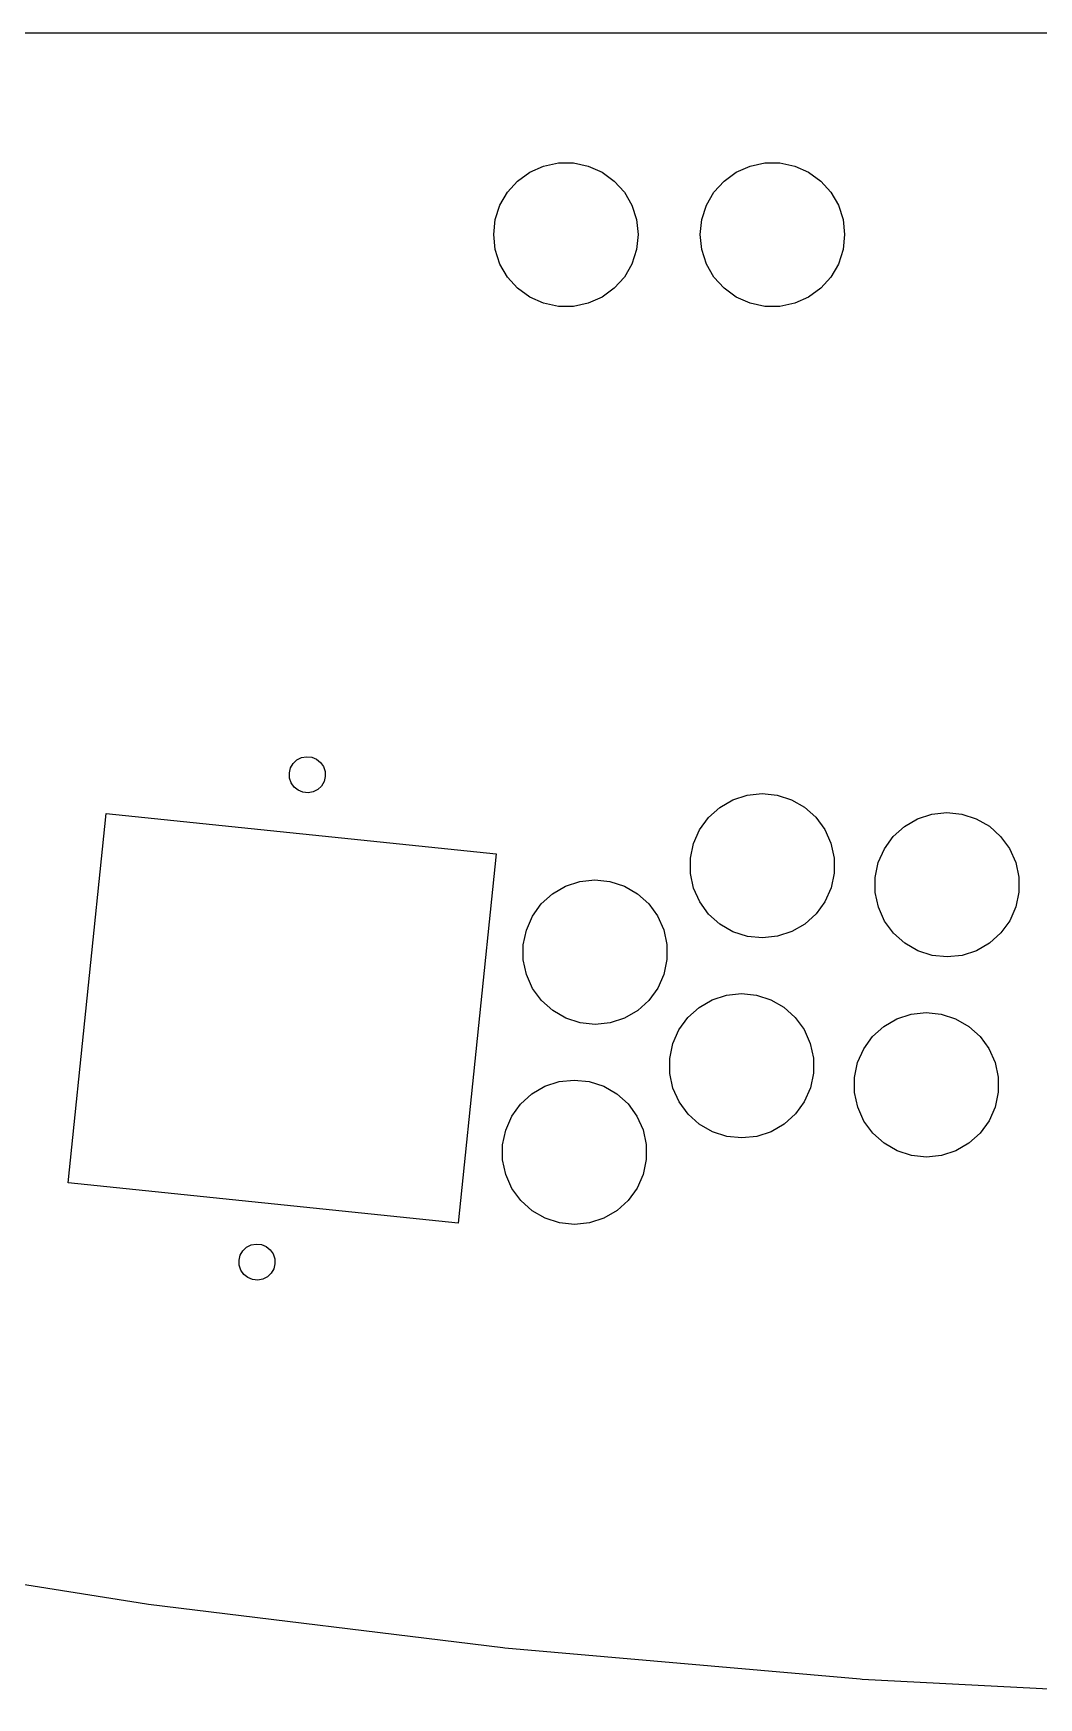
# Model space of a CAD drawing. Header units: metres. Extents: x -612 to 612, y -340 to 1400.
# Drawn here: x -314.4 to -119.6, y 719.2 to 1042 of the extents above; entities that cross this region are included whole.
import ezdxf

# ---------------------------------------------------------------- set-up
doc = ezdxf.new("R2010")
doc.units = ezdxf.units.M

msp = doc.modelspace()

# ---------------------------------------------------------------- linework, layer by layer
for p, q in [((-42.3552, 1042), (-528.764, 1042)), ((-215.477, 1016.26), (-212.614, 1016.87)), ((-212.614, 1016.87), (-209.688, 1016.87)), ((-209.688, 1016.87), (-206.825, 1016.26)), ((-175.477, 1016.26), (-172.614, 1016.87)), ((-172.614, 1016.87), (-169.688, 1016.87)), ((-169.688, 1016.87), (-166.825, 1016.26)), ((-220.519, 1013.35), (-218.151, 1015.07)), ((-218.151, 1015.07), (-215.477, 1016.26)), ((-206.825, 1016.26), (-204.151, 1015.07)), ((-204.151, 1015.07), (-201.783, 1013.35)), ((-180.519, 1013.35), (-178.151, 1015.07)), ((-178.151, 1015.07), (-175.477, 1016.26)), ((-166.825, 1016.26), (-164.151, 1015.07)), ((-164.151, 1015.07), (-161.783, 1013.35)), ((-223.941, 1008.64), (-222.477, 1011.18)), ((-222.477, 1011.18), (-220.519, 1013.35)), ((-201.783, 1013.35), (-199.825, 1011.18)), ((-199.825, 1011.18), (-198.361, 1008.64)), ((-183.941, 1008.64), (-182.477, 1011.18)), ((-182.477, 1011.18), (-180.519, 1013.35)), ((-161.783, 1013.35), (-159.825, 1011.18)), ((-159.825, 1011.18), (-158.361, 1008.64)), ((-224.845, 1005.86), (-223.941, 1008.64)), ((-198.361, 1008.64), (-197.457, 1005.86)), ((-184.845, 1005.86), (-183.941, 1008.64)), ((-158.361, 1008.64), (-157.457, 1005.86)), ((-225.151, 1002.95), (-224.845, 1005.86)), ((-197.457, 1005.86), (-197.151, 1002.95)), ((-185.151, 1002.95), (-184.845, 1005.86)), ((-157.457, 1005.86), (-157.151, 1002.95)), ((-224.845, 1000.04), (-225.151, 1002.95)), ((-197.151, 1002.95), (-197.457, 1000.04)), ((-184.845, 1000.04), (-185.151, 1002.95)), ((-157.151, 1002.95), (-157.457, 1000.04)), ((-223.941, 997.256), (-224.845, 1000.04)), ((-197.457, 1000.04), (-198.361, 997.256)), ((-183.941, 997.256), (-184.845, 1000.04)), ((-157.457, 1000.04), (-158.361, 997.256)), ((-222.477, 994.721), (-223.941, 997.256)), ((-220.519, 992.546), (-222.477, 994.721)), ((-199.825, 994.721), (-201.783, 992.546)), ((-198.361, 997.256), (-199.825, 994.721)), ((-182.477, 994.721), (-183.941, 997.256)), ((-180.519, 992.546), (-182.477, 994.721)), ((-159.825, 994.721), (-161.783, 992.546)), ((-158.361, 997.256), (-159.825, 994.721)), ((-218.151, 990.826), (-220.519, 992.546)), ((-201.783, 992.546), (-204.151, 990.826)), ((-178.151, 990.826), (-180.519, 992.546)), ((-161.783, 992.546), (-164.151, 990.826)), ((-215.477, 989.635), (-218.151, 990.826)), ((-212.614, 989.027), (-215.477, 989.635)), ((-209.688, 989.027), (-212.614, 989.027)), ((-206.825, 989.635), (-209.688, 989.027)), ((-204.151, 990.826), (-206.825, 989.635)), ((-175.477, 989.635), (-178.151, 990.826)), ((-172.614, 989.027), (-175.477, 989.635)), ((-169.688, 989.027), (-172.614, 989.027)), ((-166.825, 989.635), (-169.688, 989.027)), ((-164.151, 990.826), (-166.825, 989.635)), ((-264.007, 900.393), (-263.281, 901.075)), ((-263.281, 901.075), (-262.392, 901.525)), ((-262.392, 901.525), (-261.412, 901.706)), ((-261.412, 901.706), (-260.422, 901.604)), ((-260.422, 901.604), (-259.5, 901.227)), ((-259.5, 901.227), (-258.721, 900.605)), ((-258.721, 900.605), (-258.15, 899.789)), ((-264.754, 898.568), (-264.512, 899.534)), ((-264.714, 897.573), (-264.754, 898.568)), ((-264.396, 896.629), (-264.714, 897.573)), ((-264.512, 899.534), (-264.007, 900.393)), ((-258.15, 899.789), (-257.831, 898.845)), ((-257.791, 897.85), (-258.033, 896.883)), ((-257.831, 898.845), (-257.791, 897.85)), ((-263.824, 895.813), (-264.396, 896.629)), ((-263.046, 895.191), (-263.824, 895.813)), ((-262.124, 894.814), (-263.046, 895.191)), ((-261.133, 894.712), (-262.124, 894.814)), ((-260.153, 894.893), (-261.133, 894.712)), ((-259.264, 895.342), (-260.153, 894.893)), ((-258.538, 896.024), (-259.264, 895.342)), ((-258.033, 896.883), (-258.538, 896.024)), ((-178.836, 893.346), (-176.054, 894.256)), ((-176.054, 894.256), (-173.144, 894.567)), ((-173.144, 894.567), (-170.233, 894.267)), ((-170.233, 894.267), (-167.448, 893.367)), ((-183.54, 889.915), (-181.368, 891.878)), ((-181.368, 891.878), (-178.836, 893.346)), ((-167.448, 893.367), (-164.91, 891.909)), ((-164.91, 891.909), (-162.732, 889.955)), ((-140.245, 890.56), (-137.334, 890.872)), ((-137.334, 890.872), (-134.423, 890.571)), ((-307.643, 819.05), (-300.252, 890.67)), ((-300.252, 890.67), (-224.654, 882.869)), ((-185.255, 887.544), (-183.54, 889.915)), ((-162.732, 889.955), (-161.007, 887.59)), ((-147.73, 886.22), (-145.558, 888.182)), ((-145.558, 888.182), (-143.026, 889.651)), ((-143.026, 889.651), (-140.245, 890.56)), ((-134.423, 890.571), (-131.638, 889.672)), ((-131.638, 889.672), (-129.1, 888.214)), ((-129.1, 888.214), (-126.922, 886.259)), ((-187.044, 882.004), (-186.441, 884.868)), ((-186.441, 884.868), (-185.255, 887.544)), ((-161.007, 887.59), (-159.811, 884.918)), ((-159.811, 884.918), (-159.197, 882.057)), ((-149.446, 883.849), (-147.73, 886.22)), ((-126.922, 886.259), (-125.197, 883.895)), ((-224.654, 882.869), (-232.044, 811.249)), ((-187.038, 879.077), (-187.044, 882.004)), ((-159.197, 882.057), (-159.192, 879.13)), ((-150.631, 881.173), (-149.446, 883.849)), ((-125.197, 883.895), (-124.001, 881.223)), ((-124.001, 881.223), (-123.387, 878.362)), ((-186.424, 876.216), (-187.038, 879.077)), ((-159.192, 879.13), (-159.795, 876.266)), ((-151.234, 878.309), (-150.631, 881.173)), ((-151.228, 875.382), (-151.234, 878.309)), ((-123.387, 878.362), (-123.382, 875.435)), ((-215.931, 873.151), (-213.76, 875.114)), ((-213.76, 875.114), (-211.228, 876.582)), ((-211.228, 876.582), (-208.446, 877.492)), ((-208.446, 877.492), (-205.536, 877.803)), ((-205.536, 877.803), (-202.625, 877.503)), ((-202.625, 877.503), (-199.84, 876.604)), ((-199.84, 876.604), (-197.302, 875.145)), ((-197.302, 875.145), (-195.123, 873.191)), ((-185.229, 873.544), (-186.424, 876.216)), ((-159.795, 876.266), (-160.98, 873.59)), ((-150.615, 872.52), (-151.228, 875.382)), ((-123.382, 875.435), (-123.985, 872.571)), ((-217.647, 870.78), (-215.931, 873.151)), ((-195.123, 873.191), (-193.399, 870.826)), ((-183.504, 871.18), (-185.229, 873.544)), ((-160.98, 873.59), (-162.696, 871.219)), ((-149.419, 869.849), (-150.615, 872.52)), ((-123.985, 872.571), (-125.17, 869.895)), ((-218.833, 868.104), (-217.647, 870.78)), ((-193.399, 870.826), (-192.203, 868.155)), ((-181.325, 869.225), (-183.504, 871.18)), ((-178.788, 867.767), (-181.325, 869.225)), ((-164.867, 869.256), (-167.399, 867.788)), ((-162.696, 871.219), (-164.867, 869.256)), ((-147.694, 867.484), (-149.419, 869.849)), ((-125.17, 869.895), (-126.886, 867.524)), ((-219.436, 865.24), (-218.833, 868.104)), ((-219.43, 862.314), (-219.436, 865.24)), ((-192.203, 868.155), (-191.589, 865.293)), ((-191.589, 865.293), (-191.584, 862.366)), ((-176.003, 866.867), (-178.788, 867.767)), ((-173.091, 866.567), (-176.003, 866.867)), ((-170.181, 866.878), (-173.091, 866.567)), ((-167.399, 867.788), (-170.181, 866.878)), ((-145.515, 865.53), (-147.694, 867.484)), ((-142.978, 864.071), (-145.515, 865.53)), ((-129.058, 865.561), (-131.589, 864.093)), ((-126.886, 867.524), (-129.058, 865.561)), ((-218.816, 859.452), (-219.43, 862.314)), ((-191.584, 862.366), (-192.187, 859.502)), ((-140.193, 863.172), (-142.978, 864.071)), ((-137.281, 862.872), (-140.193, 863.172)), ((-134.371, 863.183), (-137.281, 862.872)), ((-131.589, 864.093), (-134.371, 863.183)), ((-217.621, 856.78), (-218.816, 859.452)), ((-192.187, 859.502), (-193.372, 856.826)), ((-215.896, 854.416), (-217.621, 856.78)), ((-193.372, 856.826), (-195.088, 854.455)), ((-182.839, 854.552), (-180.058, 855.462)), ((-180.058, 855.462), (-177.147, 855.773)), ((-177.147, 855.773), (-174.236, 855.473)), ((-174.236, 855.473), (-171.451, 854.573)), ((-213.717, 852.462), (-215.896, 854.416)), ((-211.18, 851.003), (-213.717, 852.462)), ((-197.259, 852.493), (-199.791, 851.025)), ((-195.088, 854.455), (-197.259, 852.493)), ((-187.543, 851.121), (-185.371, 853.084)), ((-185.371, 853.084), (-182.839, 854.552)), ((-171.451, 854.573), (-168.913, 853.115)), ((-168.913, 853.115), (-166.735, 851.161)), ((-208.394, 850.104), (-211.18, 851.003)), ((-205.483, 849.803), (-208.394, 850.104)), ((-202.573, 850.115), (-205.483, 849.803)), ((-199.791, 851.025), (-202.573, 850.115)), ((-189.259, 848.75), (-187.543, 851.121)), ((-166.735, 851.161), (-165.01, 848.796)), ((-151.733, 847.426), (-149.562, 849.388)), ((-149.562, 849.388), (-147.03, 850.857)), ((-147.03, 850.857), (-144.248, 851.766)), ((-144.248, 851.766), (-141.338, 852.078)), ((-141.338, 852.078), (-138.426, 851.777)), ((-138.426, 851.777), (-135.641, 850.878)), ((-135.641, 850.878), (-133.104, 849.42)), ((-133.104, 849.42), (-130.925, 847.465)), ((-191.047, 843.21), (-190.444, 846.074)), ((-190.444, 846.074), (-189.259, 848.75)), ((-165.01, 848.796), (-163.814, 846.124)), ((-163.814, 846.124), (-163.2, 843.263)), ((-153.449, 845.055), (-151.733, 847.426)), ((-130.925, 847.465), (-129.2, 845.101)), ((-191.041, 840.283), (-191.047, 843.21)), ((-163.2, 843.263), (-163.195, 840.336)), ((-154.634, 842.379), (-153.449, 845.055)), ((-129.2, 845.101), (-128.005, 842.429)), ((-190.428, 837.422), (-191.041, 840.283)), ((-163.195, 840.336), (-163.798, 837.472)), ((-155.237, 839.515), (-154.634, 842.379)), ((-155.232, 836.588), (-155.237, 839.515)), ((-128.005, 842.429), (-127.391, 839.568)), ((-127.391, 839.568), (-127.385, 836.641)), ((-219.935, 834.357), (-217.763, 836.32)), ((-217.763, 836.32), (-215.231, 837.788)), ((-215.231, 837.788), (-212.449, 838.698)), ((-212.449, 838.698), (-209.539, 839.009)), ((-209.539, 839.009), (-206.628, 838.709)), ((-206.628, 838.709), (-203.843, 837.81)), ((-203.843, 837.81), (-201.305, 836.351)), ((-201.305, 836.351), (-199.126, 834.397)), ((-189.232, 834.75), (-190.428, 837.422)), ((-163.798, 837.472), (-164.983, 834.796)), ((-154.618, 833.726), (-155.232, 836.588)), ((-127.385, 836.641), (-127.988, 833.777)), ((-221.65, 831.986), (-219.935, 834.357)), ((-199.126, 834.397), (-197.402, 832.032)), ((-187.507, 832.386), (-189.232, 834.75)), ((-164.983, 834.796), (-166.699, 832.425)), ((-153.422, 831.055), (-154.618, 833.726)), ((-127.988, 833.777), (-129.174, 831.101)), ((-222.836, 829.31), (-221.65, 831.986)), ((-197.402, 832.032), (-196.206, 829.361)), ((-185.328, 830.431), (-187.507, 832.386)), ((-182.791, 828.973), (-185.328, 830.431)), ((-168.871, 830.462), (-171.402, 828.994)), ((-166.699, 832.425), (-168.871, 830.462)), ((-151.697, 828.69), (-153.422, 831.055)), ((-129.174, 831.101), (-130.889, 828.73)), ((-223.439, 826.446), (-222.836, 829.31)), ((-223.433, 823.52), (-223.439, 826.446)), ((-196.206, 829.361), (-195.592, 826.499)), ((-195.592, 826.499), (-195.587, 823.572)), ((-180.006, 828.073), (-182.791, 828.973)), ((-177.094, 827.773), (-180.006, 828.073)), ((-174.184, 828.084), (-177.094, 827.773)), ((-171.402, 828.994), (-174.184, 828.084)), ((-149.519, 826.736), (-151.697, 828.69)), ((-146.981, 825.277), (-149.519, 826.736)), ((-133.061, 826.767), (-135.593, 825.299)), ((-130.889, 828.73), (-133.061, 826.767)), ((-222.819, 820.658), (-223.433, 823.52)), ((-195.587, 823.572), (-196.19, 820.708)), ((-144.196, 824.378), (-146.981, 825.277)), ((-141.285, 824.078), (-144.196, 824.378)), ((-138.374, 824.389), (-141.285, 824.078)), ((-135.593, 825.299), (-138.374, 824.389)), ((-221.624, 817.986), (-222.819, 820.658)), ((-196.19, 820.708), (-197.375, 818.032)), ((-232.044, 811.249), (-307.643, 819.05)), ((-219.899, 815.622), (-221.624, 817.986)), ((-197.375, 818.032), (-199.091, 815.661)), ((-217.72, 813.668), (-219.899, 815.622)), ((-215.183, 812.209), (-217.72, 813.668)), ((-201.262, 813.699), (-203.794, 812.231)), ((-199.091, 815.661), (-201.262, 813.699)), ((-212.398, 811.31), (-215.183, 812.209)), ((-209.486, 811.009), (-212.398, 811.31)), ((-206.576, 811.321), (-209.486, 811.009)), ((-203.794, 812.231), (-206.576, 811.321)), ((-273.032, 806.577), (-272.143, 807.027)), ((-272.143, 807.027), (-271.164, 807.208)), ((-271.164, 807.208), (-270.173, 807.106)), ((-270.173, 807.106), (-269.251, 806.728)), ((-274.505, 804.07), (-274.263, 805.036)), ((-274.466, 803.075), (-274.505, 804.07)), ((-274.263, 805.036), (-273.758, 805.895)), ((-273.758, 805.895), (-273.032, 806.577)), ((-269.251, 806.728), (-268.472, 806.107)), ((-268.472, 806.107), (-267.901, 805.291)), ((-267.901, 805.291), (-267.582, 804.347)), ((-267.582, 804.347), (-267.542, 803.351)), ((-274.147, 802.131), (-274.466, 803.075)), ((-273.575, 801.315), (-274.147, 802.131)), ((-272.797, 800.693), (-273.575, 801.315)), ((-271.875, 800.316), (-272.797, 800.693)), ((-269.015, 800.844), (-269.904, 800.395)), ((-268.289, 801.526), (-269.015, 800.844)), ((-267.785, 802.385), (-268.289, 801.526)), ((-267.542, 803.351), (-267.785, 802.385)), ((-270.884, 800.213), (-271.875, 800.316)), ((-269.904, 800.395), (-270.884, 800.213)), ((-360.717, 748.234), (-292.423, 737.417)), ((-292.423, 737.417), (-292.042, 737.364)), ((-292.042, 737.364), (-223.411, 728.937)), ((-223.411, 728.937), (-223.029, 728.897)), ((-223.029, 728.897), (-154.147, 722.87)), ((-154.147, 722.87), (-153.762, 722.844)), ((-153.762, 722.844), (-84.7119, 719.225))]:
    msp.add_line(p, q)

doc.saveas('drawing.dxf')
